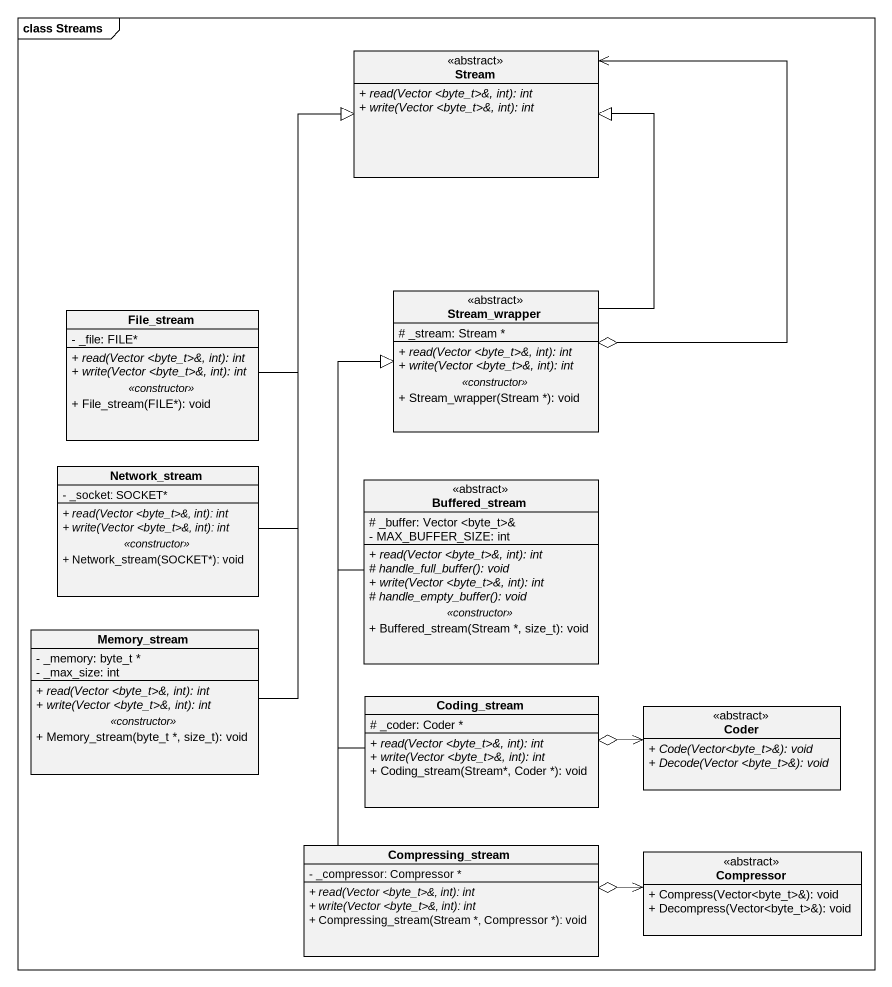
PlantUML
@startuml
mainframe class Streams
hide circle
hide empty members
skinparam classAttributeIconSize 0
class Stream <<abstract>> {
  {abstract} + read(Vector <byte_t>&, int): int
  {abstract} + write(Vector <byte_t>&, int): int
}
class Stream_wrapper <<abstract>> {
  # _stream: Stream *
  --
  {abstract} + read(Vector <byte_t>&, int): int
  {abstract} + write(Vector <byte_t>&, int): int
  .. <<constructor>> ..
  + Stream_wrapper(Stream *): void
}
class File_stream {
  - _file: FILE*
  --
  {abstract} + read(Vector <byte_t>&, int): int
  {abstract} + write(Vector <byte_t>&, int): int
  .. <<constructor>> ..
  + File_stream(FILE*): void
}
class Network_stream {
  - _socket: SOCKET*
  --
  {abstract} + read(Vector <byte_t>&, int): int
  {abstract} + write(Vector <byte_t>&, int): int
  .. <<constructor>> ..
  + Network_stream(SOCKET*): void
}
class Buffered_stream <<abstract>> {
  # _buffer: Vector <byte_t>&
  - MAX_BUFFER_SIZE: int
  --
  {abstract} + read(Vector <byte_t>&, int): int
  {abstract} # handle_full_buffer(): void
  {abstract} + write(Vector <byte_t>&, int): int
  {abstract} # handle_empty_buffer(): void
  .. <<constructor>> ..
  + Buffered_stream(Stream *, size_t): void
}
class Memory_stream {
  - _memory: byte_t *
  - _max_size: int
  --
  {abstract} + read(Vector <byte_t>&, int): int
  {abstract} + write(Vector <byte_t>&, int): int
  .. <<constructor>> ..
  + Memory_stream(byte_t *, size_t): void
}
class Coding_stream {
  # _coder: Coder *
  {abstract} + read(Vector <byte_t>&, int): int
  {abstract} + write(Vector <byte_t>&, int): int
  + Coding_stream(Stream*, Coder *): void
}
class Coder <<abstract>> {
  {abstract} + Code(Vector<byte_t>&): void
  {abstract} + Decode(Vector <byte_t>&): void
}
class Compressing_stream {
  - _compressor: Compressor *
  {abstract} + read(Vector <byte_t>&, int): int
  {abstract} + write(Vector <byte_t>&, int): int
  + Compressing_stream(Stream *, Compressor *): void
}
class Compressor <<abstract>> {
  + Compress(Vector<byte_t>&): void
  + Decompress(Vector<byte_t>&): void
}
Stream <--o Stream_wrapper
Stream_wrapper -up-|> Stream
File_stream -up-|> Stream
Network_stream -up-|> Stream
Buffered_stream -up-|> Stream_wrapper
Memory_stream -up-|> Stream
Coding_stream -up-|> Stream_wrapper
Coder <-left-o Coding_stream
Compressing_stream -up-|> Stream_wrapper
Compressor <-left-o Compressing_stream
@enduml
